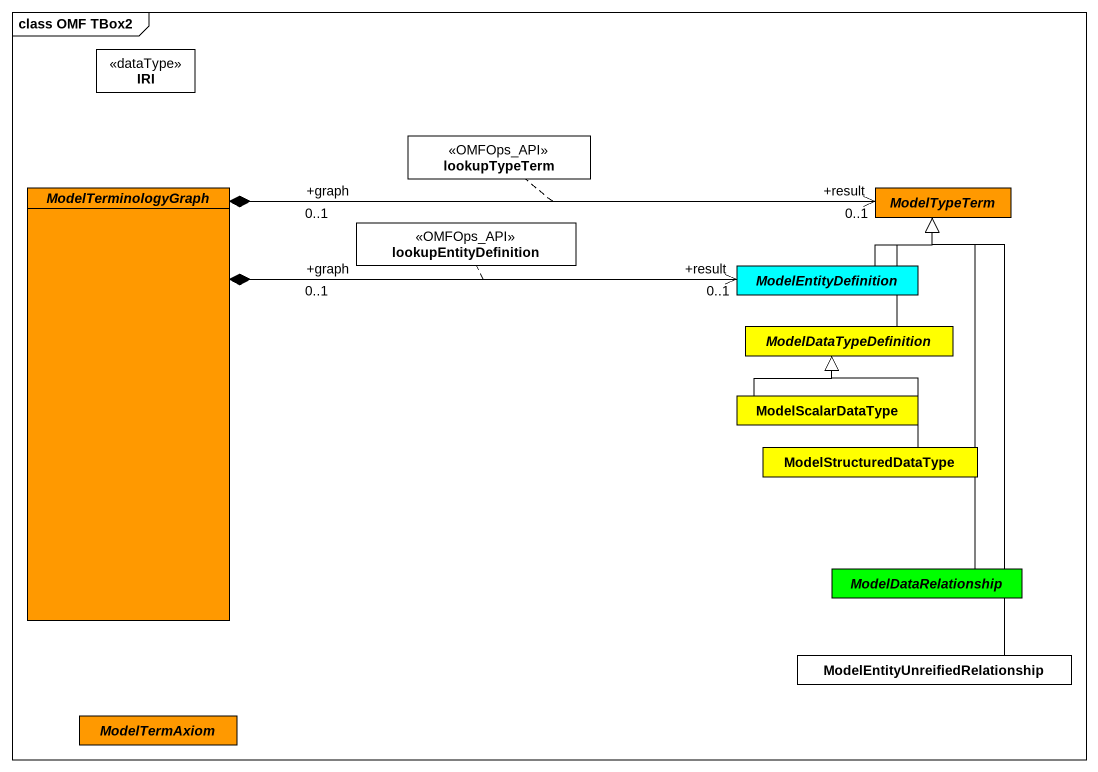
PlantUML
@startuml
mainframe class OMF TBox2
hide circle
hide empty members
class IRI <<dataType>>
class lookupTypeTerm <<OMFOps_API>>
abstract class ModelTerminologyGraph #FF9900
abstract class ModelTypeTerm #FF9900
class lookupEntityDefinition <<OMFOps_API>>
abstract class ModelEntityDefinition #00FFFF
abstract class ModelDataTypeDefinition #FFFF00
class ModelScalarDataType #FFFF00
class ModelStructuredDataType #FFFF00
abstract class ModelDataRelationship #00FF00
class "ModelEntityUnreifiedRelationship" as ModelEntityUnreifiedRelation #FFFFFF
abstract class ModelTermAxiom #FF9900
ModelTerminologyGraph "+graph\n0..1" *-right-> "+result\n0..1" ModelTypeTerm
(ModelTerminologyGraph, ModelTypeTerm) .. lookupTypeTerm
ModelTerminologyGraph "+graph\n0..1" *-right-> "+result\n0..1" ModelEntityDefinition
(ModelTerminologyGraph, ModelEntityDefinition) .. lookupEntityDefinition
ModelEntityDefinition -up-|> ModelTypeTerm
ModelDataTypeDefinition -up-|> ModelTypeTerm
ModelScalarDataType -up-|> ModelDataTypeDefinition
ModelStructuredDataType -up-|> ModelDataTypeDefinition
ModelDataRelationship -up-|> ModelTypeTerm
ModelEntityUnreifiedRelation -up-|> ModelTypeTerm
@enduml
